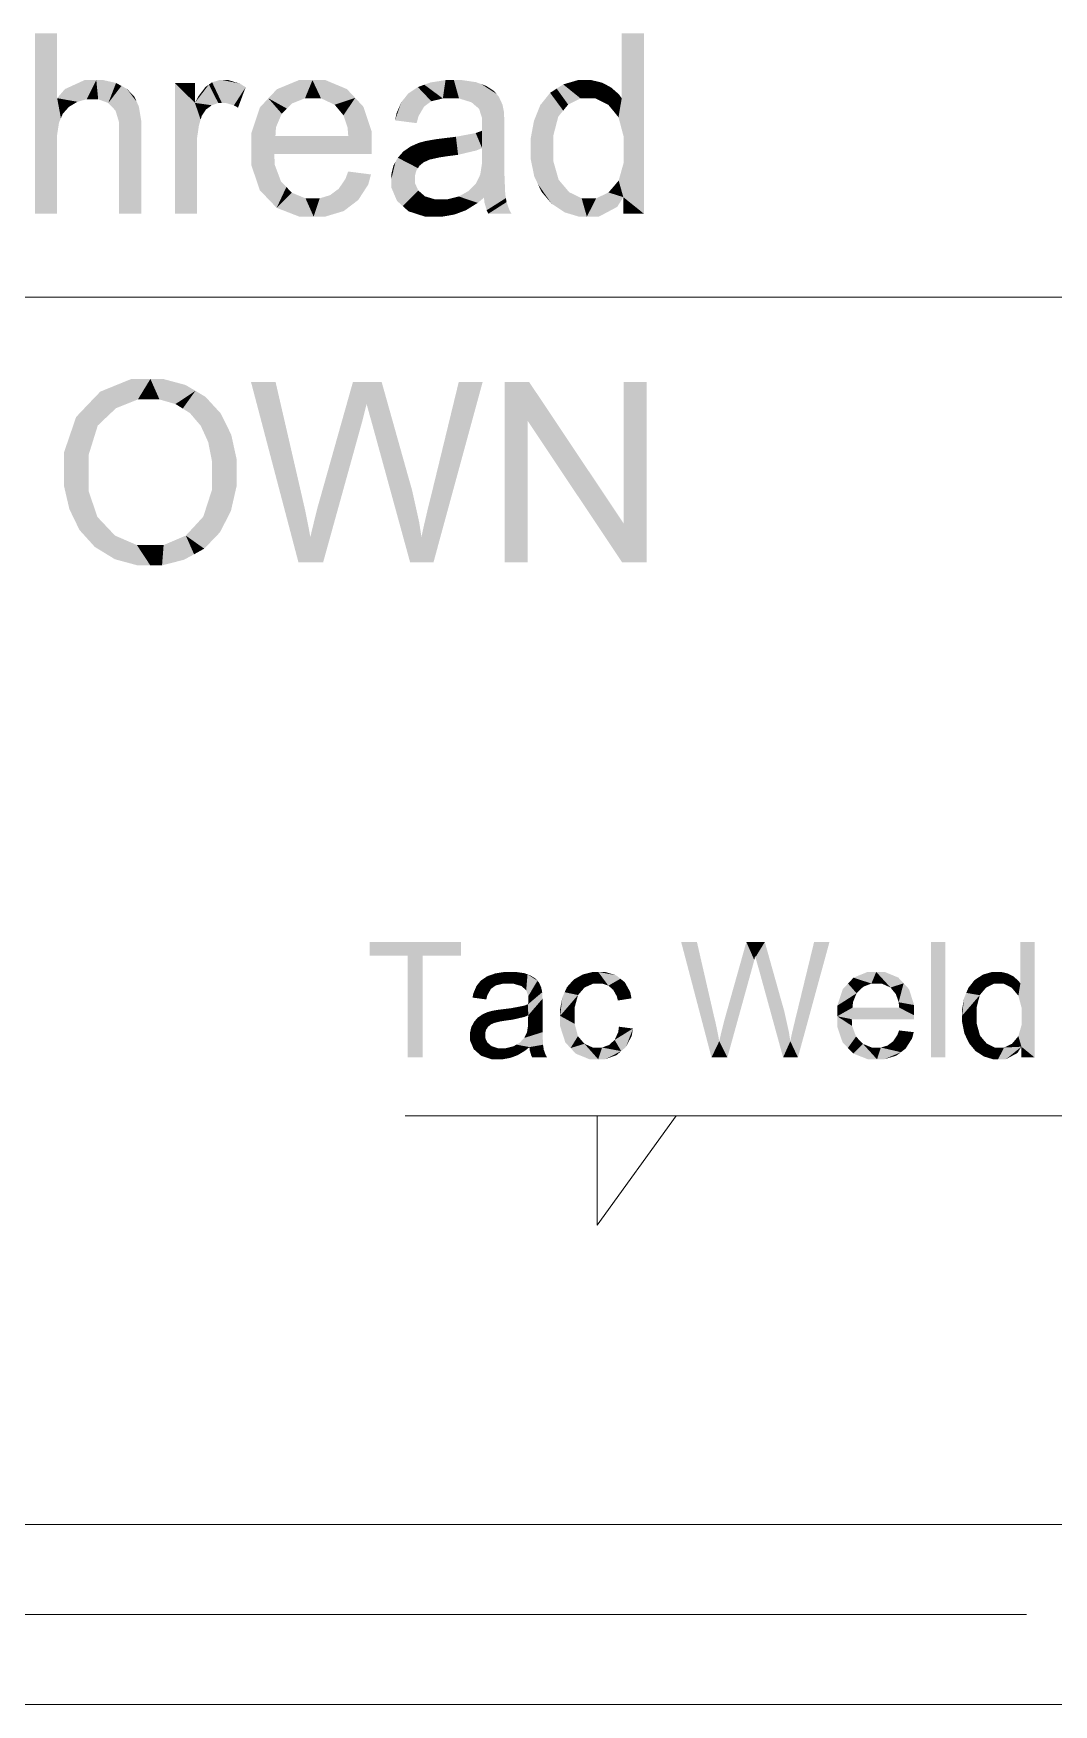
# Model space of a CAD drawing. Header units: millimetres. Extents: x 2 to 579, y 1 to 405.
# Drawn here: x 221.8 to 229.44, y 89.15 to 101.66 of the extents above; entities that cross this region are included whole.
import ezdxf

# ---------------------------------------------------------------- set-up
doc = ezdxf.new("R2010")
doc.units = ezdxf.units.MM
doc.linetypes.add('XKITLINE00', pattern=[0])
doc.layers.add('LinkedObject', color=7, linetype='Continuous', lineweight=0)

# ---------------------------------------------------------------- blocks, each defined once
blk = doc.blocks.new('*A4')
at = {"layer": 'LinkedObject'}
for points in [[(221.981, 101.665), (221.815, 100.315), (221.815, 101.665)], [(221.981, 101.18), (221.815, 100.315), (221.981, 101.665)], [(226.373, 101.665), (226.207, 101.18), (226.207, 101.665)], [(226.373, 101.665), (226.222, 100.89), (226.207, 101.18)], [(226.222, 100.89), (226.373, 101.665), (226.373, 100.315)], [(222.185, 101.315), (221.981, 101.18), (222.039, 101.248)], [(222.274, 101.315), (221.981, 101.18), (222.185, 101.315)], [(222.202, 101.172), (221.981, 101.18), (222.274, 101.315)], [(222.202, 101.172), (222.274, 101.315), (222.239, 101.172)], [(222.239, 101.172), (222.274, 101.315), (222.288, 101.172)], [(222.274, 101.315), (222.364, 101.144), (222.288, 101.172)], [(222.328, 101.315), (222.364, 101.144), (222.274, 101.315)], [(222.422, 101.294), (222.364, 101.144), (222.328, 101.315)], [(222.462, 101.272), (222.364, 101.144), (222.422, 101.294)], [(222.462, 101.272), (222.391, 101.115), (222.364, 101.144)], [(222.502, 101.251), (222.391, 101.115), (222.462, 101.272)], [(222.391, 101.115), (222.502, 101.251), (222.418, 101.087)], [(222.418, 101.087), (222.502, 101.251), (222.576, 101.154)], [(222.576, 101.154), (222.502, 101.251), (222.559, 101.192)], [(222.862, 101.294), (223.012, 101.145), (222.862, 100.315)], [(223.012, 101.145), (222.862, 101.294), (223.012, 101.294)], [(223.117, 101.282), (223.012, 101.145), (223.092, 101.265)], [(223.187, 101.144), (223.012, 101.145), (223.117, 101.282)], [(223.092, 101.265), (223.012, 101.145), (223.04, 101.197)], [(223.141, 101.299), (223.214, 101.144), (223.117, 101.282)], [(223.117, 101.282), (223.214, 101.144), (223.187, 101.144)], [(223.194, 101.315), (223.214, 101.144), (223.141, 101.299)], [(223.223, 101.315), (223.214, 101.144), (223.194, 101.315)], [(223.223, 101.315), (223.244, 101.144), (223.214, 101.144)], [(223.349, 101.289), (223.223, 101.315), (223.264, 101.315)], [(223.392, 101.262), (223.223, 101.315), (223.349, 101.289)], [(223.304, 101.126), (223.223, 101.315), (223.392, 101.262)], [(223.244, 101.144), (223.223, 101.315), (223.304, 101.126)], [(223.304, 101.126), (223.392, 101.262), (223.335, 101.109)], [(223.79, 101.315), (223.562, 101.179), (223.626, 101.247)], [(223.892, 101.315), (223.562, 101.179), (223.79, 101.315)], [(223.836, 101.179), (223.562, 101.179), (223.892, 101.315)], [(223.836, 101.179), (223.892, 101.315), (223.893, 101.179)], [(223.892, 101.315), (223.956, 101.179), (223.893, 101.179)], [(224.15, 101.248), (223.892, 101.315), (223.99, 101.315)], [(224.212, 101.182), (223.892, 101.315), (224.15, 101.248)], [(224.058, 101.131), (223.892, 101.315), (224.212, 101.182)], [(223.956, 101.179), (223.892, 101.315), (224.058, 101.131)], [(224.681, 101.263), (224.782, 101.157), (224.608, 101.214)], [(224.729, 101.281), (224.782, 101.157), (224.681, 101.263)], [(224.888, 101.315), (224.729, 101.281), (224.777, 101.298)], [(224.868, 101.178), (224.729, 101.281), (224.888, 101.315)], [(224.782, 101.157), (224.729, 101.281), (224.868, 101.178)], [(224.868, 101.178), (224.888, 101.315), (224.927, 101.178)], [(224.927, 101.178), (224.888, 101.315), (224.989, 101.178)], [(224.951, 101.315), (224.989, 101.178), (224.888, 101.315)], [(225.115, 101.3), (224.951, 101.315), (225.014, 101.315)], [(225.155, 101.286), (224.951, 101.315), (225.115, 101.3)], [(225.083, 101.149), (224.951, 101.315), (225.155, 101.286)], [(224.989, 101.178), (224.951, 101.315), (225.083, 101.149)], [(225.083, 101.149), (225.155, 101.286), (225.115, 101.121)], [(225.115, 101.121), (225.155, 101.286), (225.139, 101.101)], [(225.155, 101.286), (225.162, 101.03), (225.139, 101.101)], [(225.27, 101.212), (225.162, 101.03), (225.155, 101.286)], [(225.251, 101.234), (225.155, 101.286), (225.194, 101.271)], [(225.27, 101.212), (225.155, 101.286), (225.251, 101.234)], [(225.806, 101.132), (225.671, 101.22), (225.72, 101.252)], [(225.769, 101.283), (225.899, 101.178), (225.72, 101.252)], [(225.72, 101.252), (225.899, 101.178), (225.806, 101.132)], [(225.878, 101.315), (225.899, 101.178), (225.769, 101.283)], [(225.938, 101.315), (225.899, 101.178), (225.878, 101.315)], [(225.899, 101.178), (225.938, 101.315), (225.954, 101.178)], [(225.938, 101.315), (226.011, 101.178), (225.954, 101.178)], [(225.982, 101.315), (226.011, 101.178), (225.938, 101.315)], [(226.06, 101.296), (226.011, 101.178), (225.982, 101.315)], [(226.095, 101.278), (226.011, 101.178), (226.06, 101.296)], [(226.095, 101.278), (226.106, 101.131), (226.011, 101.178)], [(226.129, 101.259), (226.106, 101.131), (226.095, 101.278)], [(226.185, 101.21), (226.106, 101.131), (226.129, 101.259)], [(221.981, 100.907), (221.815, 100.315), (221.981, 101.18)], [(221.981, 100.907), (221.981, 101.18), (221.995, 100.998)], [(221.995, 100.998), (221.981, 101.18), (222.009, 101.03)], [(222.009, 101.03), (221.981, 101.18), (222.023, 101.063)], [(222.023, 101.063), (221.981, 101.18), (222.069, 101.115)], [(222.069, 101.115), (221.981, 101.18), (222.101, 101.134)], [(222.101, 101.134), (221.981, 101.18), (222.133, 101.153)], [(222.133, 101.153), (221.981, 101.18), (222.202, 101.172)], [(222.576, 101.154), (222.445, 100.997), (222.418, 101.087)], [(222.593, 101.116), (222.445, 100.997), (222.576, 101.154)], [(222.611, 101.007), (222.445, 100.997), (222.593, 101.116)], [(222.862, 100.315), (223.012, 101.145), (223.028, 100.315)], [(223.012, 101.145), (223.028, 100.827), (223.028, 100.315)], [(223.028, 100.827), (223.012, 101.145), (223.028, 100.879)], [(223.028, 100.879), (223.012, 101.145), (223.042, 100.976)], [(223.042, 100.976), (223.012, 101.145), (223.055, 101.02)], [(223.055, 101.02), (223.012, 101.145), (223.064, 101.049)], [(223.064, 101.049), (223.012, 101.145), (223.095, 101.095)], [(223.095, 101.095), (223.012, 101.145), (223.117, 101.111)], [(223.117, 101.111), (223.012, 101.145), (223.138, 101.127)], [(223.138, 101.127), (223.012, 101.145), (223.187, 101.144)], [(223.562, 101.179), (223.435, 100.919), (223.499, 101.111)], [(223.662, 101.064), (223.435, 100.919), (223.562, 101.179)], [(223.562, 101.179), (223.701, 101.102), (223.662, 101.064)], [(223.701, 101.102), (223.562, 101.179), (223.74, 101.141)], [(223.74, 101.141), (223.562, 101.179), (223.836, 101.179)], [(224.058, 101.131), (224.212, 101.182), (224.098, 101.083)], [(224.212, 101.182), (224.124, 101.052), (224.098, 101.083)], [(224.124, 101.052), (224.212, 101.182), (224.155, 100.96)], [(224.155, 100.96), (224.212, 101.182), (224.336, 100.927)], [(224.336, 100.927), (224.212, 101.182), (224.274, 101.115)], [(224.583, 101.182), (224.51, 101.014), (224.557, 101.15)], [(224.727, 101.116), (224.51, 101.014), (224.583, 101.182)], [(224.557, 101.15), (224.51, 101.014), (224.521, 101.066)], [(224.685, 101.044), (224.51, 101.014), (224.727, 101.116)], [(224.608, 101.214), (224.782, 101.157), (224.583, 101.182)], [(224.727, 101.116), (224.583, 101.182), (224.754, 101.137)], [(224.754, 101.137), (224.583, 101.182), (224.782, 101.157)], [(225.288, 101.189), (225.162, 101.03), (225.27, 101.212)], [(225.314, 101.133), (225.162, 101.03), (225.288, 101.189)], [(225.321, 101.099), (225.162, 101.03), (225.314, 101.133)], [(225.598, 101.129), (225.769, 101.087), (225.574, 101.069)], [(225.671, 101.22), (225.769, 101.087), (225.598, 101.129)], [(225.769, 101.087), (225.671, 101.22), (225.806, 101.132)], [(226.207, 101.18), (226.106, 101.131), (226.185, 101.21)], [(226.106, 101.131), (226.207, 101.18), (226.145, 101.084)], [(226.145, 101.084), (226.207, 101.18), (226.183, 101.037)], [(226.207, 101.18), (226.222, 100.89), (226.183, 101.037)], [(222.611, 100.935), (222.445, 100.997), (222.611, 101.007)], [(222.445, 100.997), (222.611, 100.935), (222.445, 100.935)], [(223.619, 100.962), (223.435, 100.919), (223.662, 101.064)], [(224.51, 101.014), (224.685, 101.044), (224.672, 100.993)], [(225.162, 100.953), (225.325, 101.078), (225.161, 100.936)], [(225.161, 100.936), (225.325, 101.078), (225.162, 100.806)], [(225.162, 101.03), (225.321, 101.099), (225.325, 101.078)], [(225.162, 101.03), (225.325, 101.078), (225.162, 100.979)], [(225.162, 100.979), (225.325, 101.078), (225.162, 100.974)], [(225.162, 100.974), (225.325, 101.078), (225.162, 100.953)], [(225.329, 101.001), (225.162, 100.806), (225.325, 101.078)], [(225.329, 100.946), (225.162, 100.806), (225.329, 101.001)], [(225.574, 101.069), (225.525, 100.803), (225.55, 101.009)], [(225.732, 101.042), (225.525, 100.803), (225.574, 101.069)], [(225.695, 100.9), (225.525, 100.803), (225.732, 101.042)], [(225.55, 101.009), (225.525, 100.803), (225.525, 100.876)], [(225.574, 101.069), (225.769, 101.087), (225.732, 101.042)], [(221.981, 100.85), (221.815, 100.315), (221.981, 100.907)], [(221.815, 100.315), (221.981, 100.85), (221.981, 100.315)], [(222.445, 100.315), (222.611, 100.935), (222.611, 100.315)], [(222.445, 100.935), (222.611, 100.935), (222.445, 100.315)], [(223.435, 100.919), (223.619, 100.962), (223.615, 100.898)], [(223.615, 100.898), (223.435, 100.796), (223.435, 100.919)], [(223.615, 100.898), (224.336, 100.806), (223.435, 100.796)], [(224.16, 100.898), (224.336, 100.806), (223.615, 100.898)], [(224.155, 100.96), (224.336, 100.927), (224.16, 100.898)], [(224.336, 100.806), (224.16, 100.898), (224.336, 100.927)], [(224.719, 100.854), (224.726, 100.701), (224.686, 100.845)], [(224.743, 100.86), (224.768, 100.72), (224.719, 100.854)], [(224.726, 100.701), (224.719, 100.854), (224.747, 100.71)], [(224.747, 100.71), (224.719, 100.854), (224.768, 100.72)], [(224.817, 100.873), (224.84, 100.736), (224.743, 100.86)], [(224.743, 100.86), (224.84, 100.736), (224.768, 100.72)], [(224.866, 100.879), (224.891, 100.744), (224.817, 100.873)], [(224.817, 100.873), (224.891, 100.744), (224.84, 100.736)], [(224.966, 100.891), (224.982, 100.756), (224.866, 100.879)], [(224.866, 100.879), (224.982, 100.756), (224.891, 100.744)], [(225.114, 100.919), (225.162, 100.806), (224.966, 100.891)], [(224.966, 100.891), (225.162, 100.806), (224.982, 100.756)], [(225.161, 100.936), (225.162, 100.806), (225.114, 100.919)], [(225.329, 100.946), (225.161, 100.745), (225.162, 100.806)], [(225.329, 100.725), (225.161, 100.745), (225.329, 100.946)], [(225.525, 100.803), (225.695, 100.9), (225.695, 100.803)], [(226.222, 100.89), (226.373, 100.315), (226.222, 100.789)], [(224.336, 100.799), (223.435, 100.796), (224.336, 100.806)], [(224.335, 100.776), (223.435, 100.796), (224.336, 100.799)], [(223.435, 100.796), (223.561, 100.425), (223.435, 100.677)], [(223.61, 100.681), (223.561, 100.425), (223.435, 100.796)], [(223.61, 100.681), (223.435, 100.796), (223.606, 100.762)], [(224.335, 100.762), (223.435, 100.796), (224.335, 100.776)], [(223.606, 100.762), (223.435, 100.796), (224.335, 100.762)], [(224.531, 100.734), (224.682, 100.656), (224.514, 100.704)], [(224.573, 100.782), (224.682, 100.656), (224.531, 100.734)], [(224.693, 100.674), (224.573, 100.782), (224.6, 100.8)], [(224.682, 100.656), (224.573, 100.782), (224.693, 100.674)], [(224.626, 100.818), (224.726, 100.701), (224.6, 100.8)], [(224.6, 100.8), (224.726, 100.701), (224.693, 100.674)], [(224.686, 100.845), (224.726, 100.701), (224.626, 100.818)], [(224.982, 100.756), (225.162, 100.806), (225.117, 100.788)], [(225.148, 100.608), (225.329, 100.725), (225.329, 100.609)], [(225.161, 100.691), (225.329, 100.725), (225.148, 100.608)], [(225.329, 100.725), (225.161, 100.691), (225.161, 100.745)], [(225.525, 100.803), (225.695, 100.709), (225.525, 100.728)], [(225.695, 100.709), (225.525, 100.803), (225.695, 100.803)], [(225.525, 100.728), (225.695, 100.709), (225.552, 100.595)], [(226.222, 100.789), (226.373, 100.315), (226.222, 100.698)], [(223.435, 100.677), (223.561, 100.425), (223.498, 100.491)], [(223.656, 100.558), (223.561, 100.425), (223.61, 100.681)], [(224.089, 100.502), (224.33, 100.609), (224.235, 100.418)], [(224.14, 100.578), (224.33, 100.609), (224.089, 100.502)], [(224.33, 100.609), (224.14, 100.578), (224.159, 100.631)], [(224.235, 100.418), (224.33, 100.609), (224.31, 100.534)], [(224.514, 100.704), (224.482, 100.573), (224.498, 100.675)], [(224.67, 100.639), (224.482, 100.573), (224.514, 100.704)], [(224.498, 100.675), (224.482, 100.573), (224.482, 100.609)], [(224.659, 100.599), (224.482, 100.573), (224.67, 100.639)], [(224.514, 100.704), (224.682, 100.656), (224.67, 100.639)], [(225.062, 100.486), (225.329, 100.609), (225.335, 100.463)], [(225.117, 100.543), (225.329, 100.609), (225.062, 100.486)], [(225.135, 100.58), (225.329, 100.609), (225.117, 100.543)], [(225.329, 100.609), (225.135, 100.58), (225.148, 100.608)], [(225.552, 100.595), (225.695, 100.709), (225.579, 100.538)], [(225.579, 100.538), (225.695, 100.709), (225.735, 100.569)], [(226.222, 100.698), (226.373, 100.315), (226.184, 100.563)], [(223.561, 100.425), (223.656, 100.558), (223.624, 100.359)], [(223.697, 100.515), (223.624, 100.359), (223.656, 100.558)], [(223.738, 100.472), (223.624, 100.359), (223.697, 100.515)], [(224.056, 100.478), (224.235, 100.418), (224.024, 100.454)], [(224.089, 100.502), (224.235, 100.418), (224.056, 100.478)], [(224.482, 100.573), (224.659, 100.599), (224.659, 100.578)], [(224.659, 100.545), (224.482, 100.573), (224.659, 100.578)], [(224.482, 100.573), (224.659, 100.545), (224.482, 100.512)], [(224.482, 100.512), (224.659, 100.545), (224.525, 100.411)], [(224.525, 100.411), (224.659, 100.545), (224.568, 100.372)], [(224.568, 100.372), (224.659, 100.545), (224.684, 100.489)], [(224.684, 100.489), (224.611, 100.333), (224.568, 100.372)], [(224.709, 100.467), (224.611, 100.333), (224.684, 100.489)], [(225.062, 100.486), (225.335, 100.463), (225.025, 100.465)], [(225.735, 100.569), (225.682, 100.39), (225.579, 100.538)], [(225.579, 100.538), (225.682, 100.39), (225.606, 100.48)], [(225.774, 100.523), (225.682, 100.39), (225.735, 100.569)], [(225.682, 100.39), (225.774, 100.523), (225.731, 100.358)], [(225.731, 100.358), (225.774, 100.523), (225.814, 100.476)], [(225.814, 100.476), (225.946, 100.293), (225.731, 100.358)], [(225.907, 100.43), (225.946, 100.293), (225.814, 100.476)], [(226.219, 100.439), (226.108, 100.474), (226.146, 100.518)], [(226.184, 100.563), (226.219, 100.439), (226.146, 100.518)], [(226.184, 100.563), (226.373, 100.315), (226.219, 100.439)], [(223.738, 100.472), (223.901, 100.293), (223.624, 100.359)], [(223.624, 100.359), (223.901, 100.293), (223.794, 100.293)], [(223.84, 100.43), (223.901, 100.293), (223.738, 100.472)], [(223.901, 100.43), (223.901, 100.293), (223.84, 100.43)], [(223.946, 100.43), (224.18, 100.376), (223.901, 100.293)], [(223.946, 100.43), (223.901, 100.293), (223.901, 100.43)], [(223.901, 100.293), (224.18, 100.376), (223.986, 100.293)], [(224.024, 100.454), (224.18, 100.376), (223.946, 100.43)], [(223.986, 100.293), (224.18, 100.376), (224.126, 100.335)], [(224.18, 100.376), (224.024, 100.454), (224.235, 100.418)], [(224.734, 100.445), (224.611, 100.333), (224.709, 100.467)], [(224.611, 100.333), (224.734, 100.445), (224.735, 100.293)], [(224.815, 100.293), (224.734, 100.445), (224.807, 100.423)], [(224.735, 100.293), (224.734, 100.445), (224.815, 100.293)], [(224.807, 100.423), (224.864, 100.293), (224.815, 100.293)], [(224.855, 100.423), (224.864, 100.293), (224.807, 100.423)], [(224.903, 100.423), (224.864, 100.293), (224.855, 100.423)], [(224.864, 100.293), (224.903, 100.423), (224.955, 100.309)], [(224.998, 100.325), (224.903, 100.423), (224.988, 100.444)], [(224.955, 100.309), (224.903, 100.423), (224.998, 100.325)], [(225.176, 100.435), (224.988, 100.444), (225.025, 100.465)], [(225.129, 100.396), (224.988, 100.444), (225.176, 100.435)], [(225.041, 100.341), (224.988, 100.444), (225.129, 100.396)], [(224.998, 100.325), (224.988, 100.444), (225.041, 100.341)], [(225.335, 100.463), (225.176, 100.435), (225.025, 100.465)], [(225.176, 100.435), (225.335, 100.463), (225.179, 100.401)], [(225.179, 100.401), (225.335, 100.463), (225.34, 100.432)], [(225.34, 100.432), (225.196, 100.341), (225.179, 100.401)], [(225.345, 100.402), (225.196, 100.341), (225.34, 100.432)], [(225.345, 100.402), (225.209, 100.315), (225.196, 100.341)], [(225.366, 100.343), (225.209, 100.315), (225.345, 100.402)], [(225.731, 100.358), (225.946, 100.293), (225.78, 100.325)], [(225.946, 100.293), (225.907, 100.43), (225.961, 100.43)], [(225.946, 100.293), (226.219, 100.439), (226.036, 100.293)], [(226.016, 100.43), (226.219, 100.439), (225.946, 100.293)], [(226.016, 100.43), (225.946, 100.293), (225.961, 100.43)], [(226.108, 100.474), (226.219, 100.439), (226.016, 100.43)], [(226.036, 100.293), (226.219, 100.439), (226.173, 100.366)], [(226.219, 100.439), (226.373, 100.315), (226.219, 100.315)], [(225.209, 100.315), (225.366, 100.343), (225.382, 100.315)], [(225.78, 100.325), (225.946, 100.293), (225.887, 100.293)], [(222.537, 99.078), (222.213, 98.888), (222.304, 98.983)], [(222.679, 99.078), (222.213, 98.888), (222.537, 99.078)], [(222.585, 98.924), (222.213, 98.888), (222.679, 99.078)], [(222.585, 98.924), (222.679, 99.078), (222.68, 98.924)], [(222.679, 99.078), (222.747, 98.924), (222.68, 98.924)], [(222.941, 99.033), (222.679, 99.078), (222.773, 99.078)], [(223.016, 98.989), (222.679, 99.078), (222.941, 99.033)], [(222.867, 98.89), (222.679, 99.078), (223.016, 98.989)], [(222.747, 98.924), (222.679, 99.078), (222.867, 98.89)], [(222.867, 98.89), (223.016, 98.989), (222.921, 98.856)], [(223.016, 98.989), (222.975, 98.822), (222.921, 98.856)], [(222.975, 98.822), (223.016, 98.989), (223.056, 98.727)], [(223.206, 98.819), (223.016, 98.989), (223.091, 98.944)], [(223.245, 98.74), (223.016, 98.989), (223.206, 98.819)], [(223.056, 98.727), (223.016, 98.989), (223.245, 98.74)], [(223.616, 99.055), (223.787, 97.705), (223.432, 99.055)], [(223.82, 98.17), (223.787, 97.705), (223.616, 99.055)], [(224.195, 99.055), (224.257, 98.733), (223.938, 98.143)], [(224.257, 98.733), (224.195, 99.055), (224.266, 98.766)], [(224.266, 98.766), (224.195, 99.055), (224.286, 98.845)], [(224.286, 98.845), (224.195, 99.055), (224.298, 98.892)], [(224.41, 99.055), (224.298, 98.892), (224.195, 99.055)], [(224.298, 98.892), (224.41, 99.055), (224.301, 98.877)], [(224.301, 98.877), (224.41, 99.055), (224.323, 98.797)], [(224.323, 98.797), (224.41, 99.055), (224.341, 98.733)], [(224.341, 98.733), (224.41, 99.055), (224.602, 98.371)], [(225.166, 99.055), (224.776, 98.187), (224.987, 99.055)], [(224.798, 97.705), (224.776, 98.187), (225.166, 99.055)], [(225.331, 99.055), (225.502, 98.765), (225.331, 97.705)], [(225.502, 98.765), (225.331, 99.055), (225.514, 99.055)], [(225.502, 98.765), (225.514, 99.055), (226.21, 97.705)], [(226.21, 97.705), (225.514, 99.055), (226.222, 97.995)], [(226.393, 99.055), (226.222, 97.995), (226.222, 99.055)], [(226.393, 97.705), (226.222, 97.995), (226.393, 99.055)], [(222.213, 98.888), (222.033, 98.362), (222.123, 98.793)], [(222.285, 98.729), (222.033, 98.362), (222.213, 98.888)], [(222.422, 98.859), (222.213, 98.888), (222.585, 98.924)], [(222.213, 98.888), (222.422, 98.859), (222.353, 98.794)], [(222.285, 98.729), (222.213, 98.888), (222.353, 98.794)], [(222.123, 98.793), (222.033, 98.362), (222.033, 98.53)], [(222.217, 98.511), (222.033, 98.362), (222.285, 98.729)], [(223.056, 98.727), (223.245, 98.74), (223.084, 98.666)], [(223.245, 98.74), (223.112, 98.604), (223.084, 98.666)], [(223.112, 98.604), (223.245, 98.74), (223.14, 98.461)], [(223.14, 98.461), (223.245, 98.74), (223.324, 98.479)], [(223.324, 98.479), (223.245, 98.74), (223.284, 98.66)], [(223.938, 98.143), (224.257, 98.733), (223.972, 97.705)], [(224.602, 98.371), (224.623, 97.705), (224.341, 98.733)], [(225.331, 97.705), (225.502, 98.765), (225.502, 97.705)], [(222.033, 98.362), (222.217, 98.511), (222.217, 98.359)], [(223.14, 98.378), (223.324, 98.479), (223.324, 98.378)], [(223.14, 98.461), (223.324, 98.479), (223.14, 98.378)], [(222.033, 98.362), (222.217, 98.237), (222.033, 98.273)], [(222.217, 98.237), (222.033, 98.362), (222.217, 98.359)], [(223.075, 98.047), (223.324, 98.378), (223.241, 98.01)], [(223.14, 98.248), (223.324, 98.378), (223.075, 98.047)], [(223.324, 98.378), (223.14, 98.248), (223.14, 98.378)], [(223.241, 98.01), (223.324, 98.378), (223.282, 98.091)], [(223.282, 98.091), (223.324, 98.378), (223.324, 98.275)], [(224.638, 98.244), (224.623, 97.705), (224.602, 98.371)], [(222.033, 98.273), (222.217, 98.237), (222.072, 98.105)], [(222.072, 98.105), (222.217, 98.237), (222.11, 98.025)], [(222.11, 98.025), (222.217, 98.237), (222.282, 98.045)], [(224.691, 98.005), (224.623, 97.705), (224.638, 98.244)], [(223.836, 98.1), (223.787, 97.705), (223.82, 98.17)], [(223.864, 97.962), (223.787, 97.705), (223.836, 98.1)], [(223.933, 98.126), (223.972, 97.705), (223.902, 98.002)], [(223.938, 98.143), (223.972, 97.705), (223.933, 98.126)], [(224.755, 98.104), (224.798, 97.705), (224.721, 97.957)], [(224.776, 98.187), (224.798, 97.705), (224.755, 98.104)], [(222.282, 98.045), (222.263, 97.82), (222.11, 98.025)], [(222.11, 98.025), (222.263, 97.82), (222.149, 97.946)], [(222.348, 97.975), (222.263, 97.82), (222.282, 98.045)], [(222.263, 97.82), (222.348, 97.975), (222.338, 97.774)], [(222.338, 97.774), (222.348, 97.975), (222.414, 97.905)], [(223.01, 97.976), (223.082, 97.807), (222.944, 97.905)], [(223.241, 98.01), (223.01, 97.976), (223.075, 98.047)], [(223.199, 97.929), (223.01, 97.976), (223.241, 98.01)], [(223.082, 97.807), (223.01, 97.976), (223.199, 97.929)], [(223.902, 98.002), (223.972, 97.705), (223.876, 97.894)], [(224.708, 97.894), (224.623, 97.705), (224.691, 98.005)], [(226.222, 97.995), (226.393, 97.705), (226.21, 97.705)], [(222.414, 97.905), (222.678, 97.682), (222.338, 97.774)], [(222.578, 97.834), (222.678, 97.682), (222.414, 97.905)], [(223.006, 97.765), (222.778, 97.834), (222.944, 97.905)], [(222.944, 97.905), (223.082, 97.807), (223.006, 97.765)], [(223.876, 97.894), (223.787, 97.705), (223.864, 97.962)], [(223.876, 97.894), (223.972, 97.705), (223.787, 97.705)], [(224.708, 97.894), (224.798, 97.705), (224.623, 97.705)], [(224.721, 97.957), (224.798, 97.705), (224.708, 97.894)], [(222.338, 97.774), (222.678, 97.682), (222.413, 97.728)], [(222.413, 97.728), (222.678, 97.682), (222.583, 97.682)], [(222.678, 97.682), (222.578, 97.834), (222.677, 97.834)], [(222.778, 97.834), (222.678, 97.682), (222.677, 97.834)], [(222.678, 97.682), (222.778, 97.834), (222.766, 97.682)], [(222.766, 97.682), (222.778, 97.834), (222.93, 97.724)], [(222.93, 97.724), (222.778, 97.834), (223.006, 97.765)], [(224.32, 94.862), (224.604, 94.76), (224.32, 94.76)], [(224.718, 94.76), (224.604, 94.76), (224.32, 94.862)], [(224.718, 94.76), (224.32, 94.862), (225.004, 94.862)], [(224.718, 94.76), (225.004, 94.862), (225.004, 94.76)], [(226.77, 94.862), (226.879, 93.998), (226.652, 94.862)], [(226.9, 94.296), (226.879, 93.998), (226.77, 94.862)], [(227.14, 94.862), (227.18, 94.656), (226.976, 94.279)], [(227.18, 94.656), (227.14, 94.862), (227.186, 94.677)], [(227.186, 94.677), (227.14, 94.862), (227.199, 94.728)], [(227.199, 94.728), (227.14, 94.862), (227.206, 94.758)], [(227.278, 94.862), (227.206, 94.758), (227.14, 94.862)], [(227.206, 94.758), (227.278, 94.862), (227.208, 94.748)], [(227.208, 94.748), (227.278, 94.862), (227.222, 94.697)], [(227.222, 94.697), (227.278, 94.862), (227.234, 94.656)], [(227.234, 94.656), (227.278, 94.862), (227.401, 94.424)], [(227.762, 94.862), (227.512, 94.307), (227.647, 94.862)], [(227.526, 93.998), (227.512, 94.307), (227.762, 94.862)], [(228.63, 94.862), (228.523, 93.998), (228.523, 94.862)], [(228.63, 93.998), (228.523, 93.998), (228.63, 94.862)], [(229.297, 94.862), (229.191, 94.552), (229.191, 94.862)], [(229.297, 94.862), (229.201, 94.366), (229.191, 94.552)], [(229.201, 94.366), (229.297, 94.862), (229.297, 93.998)], [(224.604, 93.998), (224.718, 94.76), (224.718, 93.998)], [(224.604, 94.76), (224.718, 94.76), (224.604, 93.998)], [(225.199, 94.605), (225.264, 94.537), (225.153, 94.574)], [(225.23, 94.616), (225.264, 94.537), (225.199, 94.605)], [(225.332, 94.638), (225.23, 94.616), (225.261, 94.627)], [(225.319, 94.55), (225.23, 94.616), (225.332, 94.638)], [(225.264, 94.537), (225.23, 94.616), (225.319, 94.55)], [(225.319, 94.55), (225.332, 94.638), (225.356, 94.55)], [(225.356, 94.55), (225.332, 94.638), (225.396, 94.55)], [(225.372, 94.638), (225.396, 94.55), (225.332, 94.638)], [(225.477, 94.629), (225.372, 94.638), (225.412, 94.638)], [(225.502, 94.62), (225.372, 94.638), (225.477, 94.629)], [(225.457, 94.532), (225.372, 94.638), (225.502, 94.62)], [(225.396, 94.55), (225.372, 94.638), (225.457, 94.532)], [(225.457, 94.532), (225.502, 94.62), (225.477, 94.514)], [(225.477, 94.514), (225.502, 94.62), (225.492, 94.501)], [(225.502, 94.62), (225.507, 94.456), (225.492, 94.501)], [(225.576, 94.572), (225.507, 94.456), (225.502, 94.62)], [(225.564, 94.586), (225.502, 94.62), (225.527, 94.61)], [(225.576, 94.572), (225.502, 94.62), (225.564, 94.586)], [(225.93, 94.522), (225.848, 94.581), (225.882, 94.6)], [(225.916, 94.619), (225.995, 94.551), (225.882, 94.6)], [(225.882, 94.6), (225.995, 94.551), (225.93, 94.522)], [(225.991, 94.638), (225.995, 94.551), (225.916, 94.619)], [(226.031, 94.638), (225.995, 94.551), (225.991, 94.638)], [(225.995, 94.551), (226.031, 94.638), (226.035, 94.551)], [(226.031, 94.638), (226.062, 94.551), (226.035, 94.551)], [(226.165, 94.613), (226.031, 94.638), (226.082, 94.638)], [(226.197, 94.587), (226.031, 94.638), (226.165, 94.613)], [(226.107, 94.535), (226.031, 94.638), (226.197, 94.587)], [(226.062, 94.551), (226.031, 94.638), (226.107, 94.535)], [(226.976, 94.279), (227.18, 94.656), (226.998, 93.998)], [(227.401, 94.424), (227.415, 93.998), (227.234, 94.656)], [(227.942, 94.595), (228.015, 94.527), (227.901, 94.551)], [(228.112, 94.638), (227.942, 94.595), (228.047, 94.638)], [(228.076, 94.551), (227.942, 94.595), (228.112, 94.638)], [(228.015, 94.527), (227.942, 94.595), (228.076, 94.551)], [(228.076, 94.551), (228.112, 94.638), (228.113, 94.551)], [(228.112, 94.638), (228.153, 94.551), (228.113, 94.551)], [(228.277, 94.596), (228.112, 94.638), (228.175, 94.638)], [(228.317, 94.553), (228.112, 94.638), (228.277, 94.596)], [(228.219, 94.521), (228.112, 94.638), (228.317, 94.553)], [(228.153, 94.551), (228.112, 94.638), (228.219, 94.521)], [(228.935, 94.521), (228.848, 94.577), (228.88, 94.598)], [(228.911, 94.618), (228.994, 94.55), (228.88, 94.598)], [(228.88, 94.598), (228.994, 94.55), (228.935, 94.521)], [(228.98, 94.638), (228.994, 94.55), (228.911, 94.618)], [(229.019, 94.638), (228.994, 94.55), (228.98, 94.638)], [(228.994, 94.55), (229.019, 94.638), (229.029, 94.55)], [(229.019, 94.638), (229.065, 94.55), (229.029, 94.55)], [(229.047, 94.638), (229.065, 94.55), (229.019, 94.638)], [(229.097, 94.626), (229.065, 94.55), (229.047, 94.638)], [(229.119, 94.615), (229.065, 94.55), (229.097, 94.626)], [(229.119, 94.615), (229.126, 94.52), (229.065, 94.55)], [(229.141, 94.603), (229.126, 94.52), (229.119, 94.615)], [(229.177, 94.571), (229.126, 94.52), (229.141, 94.603)], [(225.136, 94.553), (225.09, 94.446), (225.12, 94.533)], [(225.228, 94.511), (225.09, 94.446), (225.136, 94.553)], [(225.12, 94.533), (225.09, 94.446), (225.097, 94.479)], [(225.202, 94.465), (225.09, 94.446), (225.228, 94.511)], [(225.153, 94.574), (225.264, 94.537), (225.136, 94.553)], [(225.228, 94.511), (225.136, 94.553), (225.246, 94.524)], [(225.246, 94.524), (225.136, 94.553), (225.264, 94.537)], [(225.507, 94.407), (225.612, 94.486), (225.506, 94.396)], [(225.506, 94.396), (225.612, 94.486), (225.507, 94.313)], [(225.588, 94.558), (225.507, 94.456), (225.576, 94.572)], [(225.604, 94.522), (225.507, 94.456), (225.588, 94.558)], [(225.609, 94.5), (225.507, 94.456), (225.604, 94.522)], [(225.507, 94.456), (225.609, 94.5), (225.612, 94.486)], [(225.507, 94.456), (225.612, 94.486), (225.507, 94.423)], [(225.507, 94.423), (225.612, 94.486), (225.507, 94.42)], [(225.507, 94.42), (225.612, 94.486), (225.507, 94.407)], [(225.614, 94.437), (225.507, 94.313), (225.612, 94.486)], [(225.78, 94.486), (225.746, 94.309), (225.763, 94.448)], [(225.88, 94.465), (225.746, 94.309), (225.78, 94.486)], [(225.797, 94.524), (225.905, 94.494), (225.78, 94.486)], [(225.78, 94.486), (225.905, 94.494), (225.88, 94.465)], [(225.848, 94.581), (225.905, 94.494), (225.797, 94.524)], [(225.905, 94.494), (225.848, 94.581), (225.93, 94.522)], [(226.107, 94.535), (226.197, 94.587), (226.126, 94.519)], [(226.197, 94.587), (226.144, 94.503), (226.126, 94.519)], [(226.144, 94.503), (226.197, 94.587), (226.17, 94.456)], [(226.17, 94.456), (226.197, 94.587), (226.28, 94.44)], [(226.271, 94.487), (226.197, 94.587), (226.23, 94.561)], [(226.28, 94.44), (226.197, 94.587), (226.271, 94.487)], [(227.901, 94.551), (227.82, 94.385), (227.861, 94.508)], [(227.965, 94.478), (227.82, 94.385), (227.901, 94.551)], [(227.938, 94.412), (227.82, 94.385), (227.965, 94.478)], [(227.901, 94.551), (228.015, 94.527), (227.965, 94.478)], [(228.219, 94.521), (228.317, 94.553), (228.244, 94.49)], [(228.317, 94.553), (228.26, 94.47), (228.244, 94.49)], [(228.26, 94.47), (228.317, 94.553), (228.28, 94.411)], [(228.28, 94.411), (228.317, 94.553), (228.396, 94.39)], [(228.396, 94.39), (228.317, 94.553), (228.357, 94.51)], [(228.786, 94.481), (228.755, 94.311), (228.77, 94.443)], [(228.887, 94.464), (228.755, 94.311), (228.786, 94.481)], [(228.802, 94.519), (228.911, 94.493), (228.786, 94.481)], [(228.786, 94.481), (228.911, 94.493), (228.887, 94.464)], [(228.848, 94.577), (228.911, 94.493), (228.802, 94.519)], [(228.911, 94.493), (228.848, 94.577), (228.935, 94.521)], [(229.191, 94.552), (229.126, 94.52), (229.177, 94.571)], [(229.126, 94.52), (229.191, 94.552), (229.151, 94.49)], [(229.151, 94.49), (229.191, 94.552), (229.176, 94.46)], [(229.191, 94.552), (229.201, 94.366), (229.176, 94.46)], [(225.09, 94.446), (225.202, 94.465), (225.193, 94.432)], [(225.239, 94.347), (225.255, 94.257), (225.223, 94.343)], [(225.286, 94.355), (225.301, 94.268), (225.239, 94.347)], [(225.239, 94.347), (225.301, 94.268), (225.255, 94.257)], [(225.318, 94.359), (225.334, 94.273), (225.286, 94.355)], [(225.286, 94.355), (225.334, 94.273), (225.301, 94.268)], [(225.382, 94.367), (225.392, 94.281), (225.318, 94.359)], [(225.318, 94.359), (225.392, 94.281), (225.334, 94.273)], [(225.476, 94.385), (225.507, 94.313), (225.382, 94.367)], [(225.382, 94.367), (225.507, 94.313), (225.392, 94.281)], [(225.506, 94.396), (225.507, 94.313), (225.476, 94.385)], [(225.614, 94.402), (225.506, 94.274), (225.507, 94.313)], [(225.614, 94.261), (225.506, 94.274), (225.614, 94.402)], [(225.614, 94.402), (225.507, 94.313), (225.614, 94.437)], [(225.855, 94.374), (225.746, 94.309), (225.88, 94.465)], [(225.763, 94.448), (225.746, 94.309), (225.746, 94.36)], [(225.746, 94.309), (225.855, 94.374), (225.855, 94.312)], [(226.17, 94.456), (226.28, 94.44), (226.178, 94.424)], [(227.424, 94.343), (227.415, 93.998), (227.401, 94.424)], [(227.82, 94.385), (227.938, 94.412), (227.935, 94.371)], [(227.935, 94.371), (227.82, 94.306), (227.82, 94.385)], [(227.935, 94.371), (228.396, 94.313), (227.82, 94.306)], [(228.284, 94.371), (228.396, 94.313), (227.935, 94.371)], [(228.28, 94.411), (228.396, 94.39), (228.284, 94.371)], [(228.396, 94.313), (228.284, 94.371), (228.396, 94.39)], [(228.864, 94.373), (228.755, 94.311), (228.887, 94.464)], [(228.77, 94.443), (228.755, 94.311), (228.755, 94.358)], [(228.755, 94.311), (228.864, 94.373), (228.864, 94.311)], [(229.201, 94.366), (229.297, 93.998), (229.201, 94.302)], [(225.093, 94.247), (225.072, 94.164), (225.082, 94.228)], [(225.192, 94.206), (225.072, 94.164), (225.093, 94.247)], [(225.082, 94.228), (225.072, 94.164), (225.072, 94.187)], [(225.103, 94.266), (225.2, 94.217), (225.093, 94.247)], [(225.093, 94.247), (225.2, 94.217), (225.192, 94.206)], [(225.13, 94.297), (225.2, 94.217), (225.103, 94.266)], [(225.207, 94.228), (225.13, 94.297), (225.147, 94.308)], [(225.2, 94.217), (225.13, 94.297), (225.207, 94.228)], [(225.164, 94.32), (225.228, 94.245), (225.147, 94.308)], [(225.147, 94.308), (225.228, 94.245), (225.207, 94.228)], [(225.202, 94.337), (225.228, 94.245), (225.164, 94.32)], [(225.223, 94.343), (225.228, 94.245), (225.202, 94.337)], [(225.228, 94.245), (225.223, 94.343), (225.241, 94.251)], [(225.241, 94.251), (225.223, 94.343), (225.255, 94.257)], [(225.392, 94.281), (225.507, 94.313), (225.478, 94.301)], [(225.498, 94.186), (225.614, 94.261), (225.614, 94.187)], [(225.506, 94.239), (225.614, 94.261), (225.498, 94.186)], [(225.614, 94.261), (225.506, 94.239), (225.506, 94.274)], [(225.855, 94.249), (225.746, 94.309), (225.855, 94.312)], [(225.746, 94.309), (225.824, 94.068), (225.746, 94.231)], [(225.855, 94.249), (225.824, 94.068), (225.746, 94.309)], [(225.746, 94.231), (225.824, 94.068), (225.785, 94.11)], [(225.879, 94.157), (225.824, 94.068), (225.855, 94.249)], [(226.291, 94.214), (226.181, 94.188), (226.186, 94.228)], [(226.911, 94.251), (226.879, 93.998), (226.9, 94.296)], [(226.929, 94.163), (226.879, 93.998), (226.911, 94.251)], [(226.973, 94.268), (226.998, 93.998), (226.953, 94.188)], [(226.976, 94.279), (226.998, 93.998), (226.973, 94.268)], [(227.458, 94.19), (227.415, 93.998), (227.424, 94.343)], [(227.499, 94.254), (227.526, 93.998), (227.477, 94.16)], [(227.512, 94.307), (227.526, 93.998), (227.499, 94.254)], [(228.396, 94.308), (227.82, 94.306), (228.396, 94.313)], [(228.396, 94.294), (227.82, 94.306), (228.396, 94.308)], [(227.82, 94.306), (227.9, 94.069), (227.82, 94.23)], [(227.932, 94.233), (227.9, 94.069), (227.82, 94.306)], [(227.932, 94.233), (227.82, 94.306), (227.929, 94.284)], [(228.396, 94.284), (227.82, 94.306), (228.396, 94.294)], [(227.929, 94.284), (227.82, 94.306), (228.396, 94.284)], [(227.82, 94.23), (227.9, 94.069), (227.86, 94.111)], [(227.961, 94.154), (227.9, 94.069), (227.932, 94.233)], [(228.755, 94.311), (228.864, 94.251), (228.755, 94.263)], [(228.864, 94.251), (228.755, 94.311), (228.864, 94.311)], [(228.755, 94.263), (228.864, 94.251), (228.772, 94.178)], [(228.772, 94.178), (228.864, 94.251), (228.789, 94.141)], [(228.789, 94.141), (228.864, 94.251), (228.889, 94.161)], [(229.201, 94.244), (229.297, 93.998), (229.176, 94.157)], [(229.201, 94.302), (229.297, 93.998), (229.201, 94.244)], [(225.185, 94.18), (225.072, 94.164), (225.192, 94.206)], [(225.072, 94.164), (225.185, 94.18), (225.185, 94.166)], [(225.185, 94.145), (225.072, 94.164), (225.185, 94.166)], [(225.072, 94.164), (225.185, 94.145), (225.072, 94.124)], [(225.072, 94.124), (225.185, 94.145), (225.099, 94.06)], [(225.099, 94.06), (225.185, 94.145), (225.127, 94.035)], [(225.127, 94.035), (225.185, 94.145), (225.201, 94.11)], [(225.201, 94.11), (225.155, 94.01), (225.127, 94.035)], [(225.217, 94.096), (225.155, 94.01), (225.201, 94.11)], [(225.233, 94.082), (225.155, 94.01), (225.217, 94.096)], [(225.516, 94.075), (225.396, 94.081), (225.419, 94.094)], [(225.443, 94.108), (225.618, 94.093), (225.419, 94.094)], [(225.618, 94.093), (225.516, 94.075), (225.419, 94.094)], [(225.443, 94.108), (225.614, 94.187), (225.618, 94.093)], [(225.478, 94.144), (225.614, 94.187), (225.443, 94.108)], [(225.489, 94.168), (225.614, 94.187), (225.478, 94.144)], [(225.614, 94.187), (225.489, 94.168), (225.498, 94.186)], [(225.516, 94.075), (225.618, 94.093), (225.518, 94.053)], [(225.518, 94.053), (225.618, 94.093), (225.621, 94.074)], [(225.824, 94.068), (225.879, 94.157), (225.903, 94.129)], [(225.928, 94.1), (225.824, 94.068), (225.903, 94.129)], [(225.928, 94.1), (226.031, 93.984), (225.824, 94.068)], [(225.99, 94.072), (226.031, 93.984), (225.928, 94.1)], [(226.203, 94.045), (226.112, 94.091), (226.133, 94.11)], [(226.154, 94.129), (226.203, 94.045), (226.133, 94.11)], [(226.154, 94.129), (226.291, 94.214), (226.203, 94.045)], [(226.181, 94.188), (226.291, 94.214), (226.154, 94.129)], [(226.203, 94.045), (226.291, 94.214), (226.239, 94.076)], [(226.239, 94.076), (226.291, 94.214), (226.282, 94.16)], [(226.937, 94.119), (226.879, 93.998), (226.929, 94.163)], [(226.937, 94.119), (226.998, 93.998), (226.879, 93.998)], [(226.953, 94.188), (226.998, 93.998), (226.937, 94.119)], [(227.469, 94.119), (227.415, 93.998), (227.458, 94.19)], [(227.469, 94.119), (227.526, 93.998), (227.415, 93.998)], [(227.477, 94.16), (227.526, 93.998), (227.469, 94.119)], [(227.9, 94.069), (227.961, 94.154), (227.941, 94.027)], [(227.987, 94.126), (227.941, 94.027), (227.961, 94.154)], [(228.013, 94.099), (227.941, 94.027), (227.987, 94.126)], [(228.013, 94.099), (228.118, 93.984), (227.941, 94.027)], [(228.079, 94.072), (228.118, 93.984), (228.013, 94.099)], [(228.217, 94.102), (228.332, 94.064), (228.197, 94.087)], [(228.238, 94.118), (228.332, 94.064), (228.217, 94.102)], [(228.238, 94.118), (228.393, 94.187), (228.332, 94.064)], [(228.271, 94.167), (228.393, 94.187), (228.238, 94.118)], [(228.393, 94.187), (228.271, 94.167), (228.283, 94.2)], [(228.332, 94.064), (228.393, 94.187), (228.38, 94.139)], [(228.889, 94.161), (228.855, 94.046), (228.789, 94.141)], [(228.789, 94.141), (228.855, 94.046), (228.807, 94.104)], [(228.914, 94.131), (228.855, 94.046), (228.889, 94.161)], [(228.855, 94.046), (228.914, 94.131), (228.886, 94.026)], [(228.886, 94.026), (228.914, 94.131), (228.94, 94.101)], [(228.94, 94.101), (229.024, 93.984), (228.886, 94.026)], [(229, 94.072), (229.024, 93.984), (228.94, 94.101)], [(229.128, 94.1), (229.199, 94.078), (229.069, 94.072)], [(229.199, 94.078), (229.128, 94.1), (229.152, 94.128)], [(229.176, 94.157), (229.199, 94.078), (229.152, 94.128)], [(229.176, 94.157), (229.297, 93.998), (229.199, 94.078)], [(225.155, 94.01), (225.233, 94.082), (225.234, 93.984)], [(225.285, 93.984), (225.233, 94.082), (225.28, 94.067)], [(225.234, 93.984), (225.233, 94.082), (225.285, 93.984)], [(225.28, 94.067), (225.316, 93.984), (225.285, 93.984)], [(225.311, 94.067), (225.316, 93.984), (225.28, 94.067)], [(225.341, 94.067), (225.316, 93.984), (225.311, 94.067)], [(225.316, 93.984), (225.341, 94.067), (225.375, 93.995)], [(225.402, 94.005), (225.341, 94.067), (225.396, 94.081)], [(225.375, 93.995), (225.341, 94.067), (225.402, 94.005)], [(225.486, 94.05), (225.396, 94.081), (225.516, 94.075)], [(225.429, 94.015), (225.396, 94.081), (225.486, 94.05)], [(225.402, 94.005), (225.396, 94.081), (225.429, 94.015)], [(225.621, 94.074), (225.529, 94.015), (225.518, 94.053)], [(225.624, 94.054), (225.529, 94.015), (225.621, 94.074)], [(225.624, 94.054), (225.537, 93.998), (225.529, 94.015)], [(225.638, 94.016), (225.537, 93.998), (225.624, 94.054)], [(225.537, 93.998), (225.638, 94.016), (225.648, 93.998)], [(225.824, 94.068), (226.031, 93.984), (225.863, 94.026)], [(225.863, 94.026), (226.031, 93.984), (225.966, 93.984)], [(226.031, 93.984), (225.99, 94.072), (226.029, 94.072)], [(226.06, 94.072), (226.031, 93.984), (226.029, 94.072)], [(226.06, 94.072), (226.203, 94.045), (226.031, 93.984)], [(226.031, 93.984), (226.203, 94.045), (226.082, 93.984)], [(226.112, 94.091), (226.203, 94.045), (226.06, 94.072)], [(226.082, 93.984), (226.203, 94.045), (226.168, 94.015)], [(227.941, 94.027), (228.118, 93.984), (228.049, 93.984)], [(228.118, 94.072), (228.118, 93.984), (228.079, 94.072)], [(228.147, 94.072), (228.297, 94.037), (228.118, 93.984)], [(228.147, 94.072), (228.118, 93.984), (228.118, 94.072)], [(228.118, 93.984), (228.297, 94.037), (228.172, 93.984)], [(228.197, 94.087), (228.297, 94.037), (228.147, 94.072)], [(228.172, 93.984), (228.297, 94.037), (228.262, 94.011)], [(228.297, 94.037), (228.197, 94.087), (228.332, 94.064)], [(228.886, 94.026), (229.024, 93.984), (228.918, 94.005)], [(228.918, 94.005), (229.024, 93.984), (228.987, 93.984)], [(229.024, 93.984), (229, 94.072), (229.034, 94.072)], [(229.024, 93.984), (229.199, 94.078), (229.082, 93.984)], [(229.069, 94.072), (229.199, 94.078), (229.024, 93.984)], [(229.069, 94.072), (229.024, 93.984), (229.034, 94.072)], [(229.082, 93.984), (229.199, 94.078), (229.169, 94.031)], [(229.199, 94.078), (229.297, 93.998), (229.199, 93.998)]]:
    blk.add_hatch(color=7, dxfattribs=at).paths.add_polyline_path(points, flags=17)
at = {"layer": 'LinkedObject', "color": 6, "linetype": 'XKITLINE00', "lineweight": 0}
for p, q in [((230.86, 99.689), (214.984, 99.689)), ((229.582, 93.561), (224.586, 93.561)), ((216.064, 89.827), (229.237, 89.827))]:
    blk.add_line(p, q, dxfattribs=at)
at = {"layer": 'LinkedObject', "color": 4, "linetype": 'XKITLINE00', "lineweight": 0}
for q in [(226.614, 93.561), (226.024, 93.561)]:
    blk.add_line((226.024, 92.741), q, dxfattribs=at)
at = {"layer": 'LinkedObject', "color": 7, "linetype": 'XKITLINE00', "lineweight": 0}
for p, q in [((218.444, 90.502), (247.578, 90.502)), ((247.578, 89.152), (218.444, 89.152))]:
    blk.add_line(p, q, dxfattribs=at)

msp = doc.modelspace()

# ---------------------------------------------------------------- block references
at = {"lineweight": 0}
msp.add_blockref('*A4', (0, 0), dxfattribs=at)

doc.saveas('drawing.dxf')
